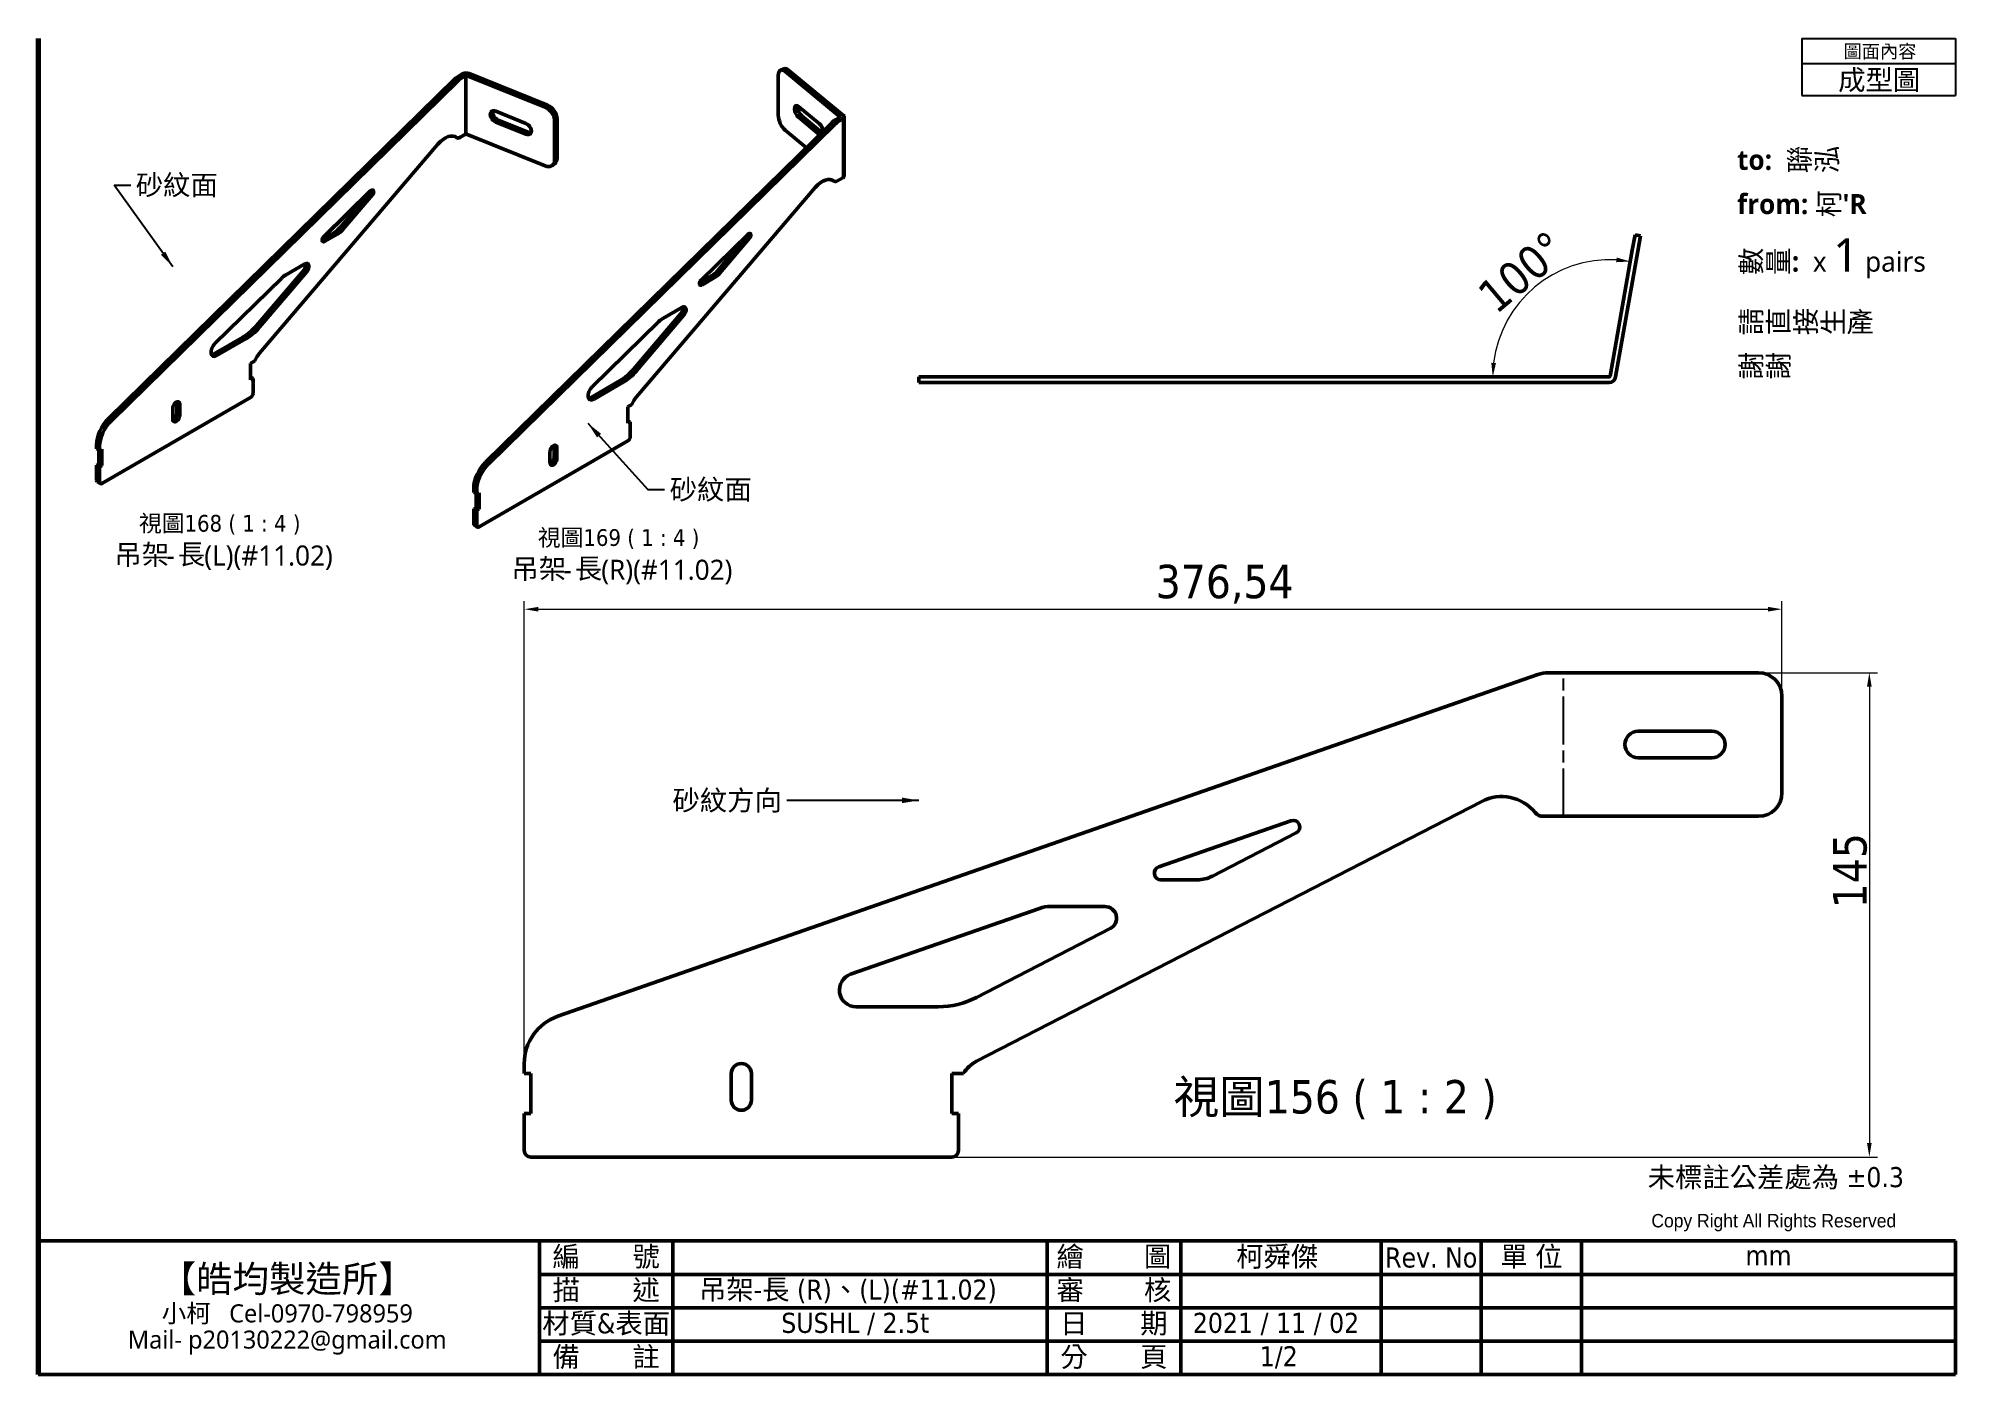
# Model space of a CAD drawing. Header units: millimetres. Extents: x 10 to 584, y 10 to 410.
import ezdxf
from ezdxf.enums import TextEntityAlignment as Align

# ---------------------------------------------------------------- set-up
doc = ezdxf.new("R2010")
doc.units = ezdxf.units.MM
doc.header["$LTSCALE"] = 2
doc.linetypes.add('CHAIN', pattern=[0.3543, 0.2362, -0.0295, 0.0591, -0.0295])
for name, color, linetype, lineweight in [('可見 (ISO)', 7, 'Continuous', 50), ('圖框 (ISO)', 7, 'Continuous', 70), ('折彎中心線 (ISO)', 7, 'CHAIN', 25), ('標註 (ISO)', 12, 'Continuous', 18), ('標題 (ISO)', 7, 'Continuous', 50), ('窄部可見 (ISO)', 7, 'Continuous', 35), ('符號 (ISO)', 7, 'Continuous', 25)]:
    doc.layers.add(name, color=color, linetype=linetype, lineweight=lineweight)
doc.styles.add('@2.0標示文字 (ISO)', font='tahoma_0.ttf')
doc.styles.add('@2.5註記文字 (ISO)', font='tahoma_0.ttf')
doc.styles.add('@3.0標示文字 (ISO)', font='tahoma_0.ttf')
doc.styles.add('文字型式111', font='Microsoft JhengHei.ttf')
doc.styles.add('文字型式117', font='segoeui_0.ttf')
doc.styles.add('標示文字 (ISO)', font='tahoma_0.ttf')
doc.styles.add('註記文字 (ISO)', font='tahoma_0.ttf')
doc.dimstyles.new('預設 (ISO)', dxfattribs={"dimscale": 2, "dimtxt": 5, "dimasz": 2.1, "dimexe": 1.2, "dimexo": 0.5, "dimgap": 0.3, "dimtad": 1, "dimrnd": 1e-08, "dimtxsty": '標示文字 (ISO)', "dimcen": 0.09, "dimdle": 3, "dimclrd": 256, "dimclre": 256, "dimclrt": 256, "dimazin": 2, "dimtfac": 1, "dimtmove": 0, "dimatfit": 3, "dimfxl": 0, "dimtolj": 1, "dimtzin": 0, "dimlwd": -1, "dimlwe": -1, "dimarcsym": 0})
doc.dimstyles.new('預設 - Method 1b (ISO)$7', dxfattribs={"dimscale": 2, "dimtxt": 3, "dimasz": 2.5, "dimexe": 3.175, "dimexo": 0, "dimgap": 0.762, "dimtad": 1, "dimtoh": 1, "dimrnd": 1e-08, "dimtxsty": '註記文字 (ISO)', "dimcen": 0.09, "dimdle": 10, "dimclrd": 256, "dimclre": 256, "dimclrt": 256, "dimazin": 2, "dimtfac": 1.166667, "dimtmove": 0, "dimatfit": 3, "dimfxl": 0, "dimtolj": 1, "dimlwd": -1, "dimlwe": -1, "dimarcsym": 0})

# ---------------------------------------------------------------- blocks, each defined once
blk = doc.blocks.new('圖框 預設圖框')
at = {"layer": '圖框 (ISO)', "flags": 128}
blk.add_lwpolyline([(5, 5), (5, 205)], dxfattribs=at)
blk = doc.blocks.new('標題欄框 KSJ-單位mm')
at = {"layer": '標題 (ISO)'}
for p, q in [((41.84, 139.37), (328.84, 139.37)), ((41.84, 130.09), (41.84, 139.37)), ((116.84, 139.37), (116.84, 119.37)), ((136.84, 139.37), (136.84, 119.37)), ((136.84, 139.37), (136.84, 119.37)), ((192.84, 139.37), (192.84, 119.37)), ((212.84, 139.37), (212.84, 119.37)), ((212.84, 139.37), (212.84, 119.37)), ((242.84, 139.37), (242.84, 119.37)), ((257.84, 139.37), (257.84, 119.37)), ((272.84, 139.37), (272.84, 119.37)), ((328.84, 133.09), (328.84, 139.37)), ((116.84, 134.37), (192.84, 134.37)), ((192.84, 134.37), (212.84, 134.37)), ((212.84, 134.37), (242.84, 134.37)), ((242.84, 134.37), (328.84, 134.37)), ((328.84, 133.09), (328.84, 119.37)), ((41.84, 119.37), (41.84, 130.09)), ((116.84, 129.37), (192.84, 129.37)), ((192.84, 129.37), (242.84, 129.37)), ((242.84, 129.37), (328.84, 129.37)), ((116.84, 124.37), (192.84, 124.37)), ((192.84, 124.37), (242.84, 124.37)), ((242.84, 124.37), (328.84, 124.37)), ((41.84, 119.37), (328.84, 119.37)), ((242.84, 119.37), (328.84, 119.37))]:
    blk.add_line(p, q, dxfattribs=at)
at = {"layer": '標題 (ISO)', "insert": (283.3, 143.41), "char_height": 2, "attachment_point": 1, "style": '註記文字 (ISO)'}
blk.add_mtext('\\f新細明體|b0|i0;\\H2.0000;Copy Right All Rights Reserved', dxfattribs=at)
at = {"layer": '標題 (ISO)', "char_height": 3, "attachment_point": 5, "style": '註記文字 (ISO)'}
for s, insert, width in [('編       號', (126.84, 136.87), 20), ('繪        圖        ', (202.84, 136.87), 20), ('Rev. No', (250.34, 136.87), 15), ('單 位 ', (265.34, 136.87), 15), ('mm', (300.84, 137.21), 56), ('描       述', (126.84, 131.87), 20), ('審        核', (202.84, 131.87), 20), ('材質&表面', (126.84, 126.87), 20), ('日       期', (202.84, 126.87), 20), ('備       註', (126.84, 121.87), 20), ('分       頁', (202.84, 121.87), 20)]:
    blk.add_mtext(s, dxfattribs=dict(at, insert=insert, width=width))
at = {"layer": '標題 (ISO)', "insert": (79.1, 129.03), "char_height": 3, "width": 74.2489, "attachment_point": 5, "line_spacing_factor": 0.871881, "style": '註記文字 (ISO)'}
blk.add_mtext('{\\fMicrosoft JhengHei|b1|i0|c136|p34;\\H1.33333x;【皓均製造所】\\P\\fMicrosoft JhengHei|b0|i0|c136|p34;\\H0.675x;小柯   \\fMicrosoft JhengHei|b0|i0|c0|p34;Cel-\\f@Microsoft JhengHei|b0|i0|c0|p34;0970-798959\\H1.40979x; \\H0.70932x;\\P\\fMicrosoft JhengHei|b0|i0|c0|p34;Mail- \\f@Microsoft JhengHei|b0|i0|c0|p34;p20130222@gmail.com\\H1.08693x; }', dxfattribs=at)
at = {"layer": '標題 (ISO)', "style": '註記文字 (ISO)'}
for tag, p in [('請輸入編號', (164.84, 136.87)), ('請輸入審核人員', (227.84, 131.87)), ('(變更序號)輸入1', (250.34, 131.87)), ('變更的日期1', (265.34, 131.87)), ('設計變更的內容1', (300.84, 131.87)), ('(變更序號)輸入2', (250.34, 126.87)), ('變更的日期2', (265.34, 126.87)), ('設計變更的內容2', (300.84, 126.87)), ('請輸入備註', (164.84, 121.87)), ('(變更序號)輸入3', (250.34, 121.87)), ('變更的日期3', (265.34, 121.87)), ('設計變更的內容3', (300.84, 121.87))]:
    blk.add_attdef(tag, text='', height=3, dxfattribs=at).set_placement(p, align=Align.MIDDLE_CENTER)
for tag, p in [('請輸入繪圖人員_001', (221.16, 135.53)), ('請輸入描述_001', (140.73, 130.6)), ('請輸入材質&表面處理_001', (153.05, 125.62)), ('請輸入日期_001', (214.66, 125.62)), ('請輸入分頁_001', (224.67, 120.62))]:
    blk.add_attdef(tag, p, '', height=3, dxfattribs=at)
blk = doc.blocks.new('表格1')
at = {"layer": '符號 (ISO)'}
for p, q in [((268.95, 205), (292, 205)), ((268.95, 205), (268.95, 201.22)), ((292, 205), (292, 201.22)), ((268.95, 201.22), (292, 201.22)), ((268.95, 201.22), (268.95, 196.44)), ((292, 201.22), (292, 196.44)), ((268.95, 196.44), (292, 196.44))]:
    blk.add_line(p, q, dxfattribs=at)
at = {"layer": '符號 (ISO)', "attachment_point": 7}
for s, insert, char_height, style in [('圖面內容', (275.21, 201.83), 2, '@2.0標示文字 (ISO)'), ('成型圖', (274.42, 196.92), 3, '@3.0標示文字 (ISO)')]:
    blk.add_mtext(s, dxfattribs=dict(at, insert=insert, char_height=char_height, style=style))
blk = doc.blocks.new('*D11')
at = {"layer": 'Defpoints', "color": 0}
for p in [(487.19, 346.55), (466.61, 340.87), (475.83, 308.65), (480.51, 308.65)]:
    blk.add_point(p, dxfattribs=at)
at = {"layer": '標註 (ISO)'}
blk.add_arc((480.51, 308.65), 35.09, 86.86251, 173.13749, dxfattribs=at)
for points in [[(482.51, 344.38), (482.35, 342.99), (486.6, 343.21)], [(446.38, 312.8), (444.98, 312.89), (445.42, 308.65)]]:
    blk.add_solid(points, dxfattribs=at)
at = {"layer": '標註 (ISO)', "insert": (450.88, 343.96), "char_height": 10, "attachment_point": 2, "rotation": 40, "style": '標示文字 (ISO)'}
blk.add_mtext('\\A1;100°', dxfattribs=at)
blk = doc.blocks.new('*D12')
at = {"layer": 'Defpoints', "color": 0}
for p in [(532, 239.12), (532, 213.12), (155.46, 103.12)]:
    blk.add_point(p, dxfattribs=at)
at = {"layer": '標註 (ISO)'}
for p, q in [((155.46, 104.12), (155.46, 241.52)), ((532, 214.12), (532, 241.52)), ((159.66, 239.12), (527.8, 239.12))]:
    blk.add_line(p, q, dxfattribs=at)
for points in [[(159.66, 239.82), (159.66, 238.42), (155.46, 239.12)], [(527.8, 239.82), (527.8, 238.42), (532, 239.12)]]:
    blk.add_solid(points, dxfattribs=at)
at = {"layer": '標註 (ISO)', "insert": (365.15, 252.42), "char_height": 10, "attachment_point": 2, "style": '標示文字 (ISO)'}
blk.add_mtext('\\A1;376,54', dxfattribs=at)
blk = doc.blocks.new('*D13')
at = {"layer": 'Defpoints', "color": 0}
for p in [(525, 220.12), (283.46, 75.12), (558.16, 75.12)]:
    blk.add_point(p, dxfattribs=at)
at = {"layer": '標註 (ISO)'}
for p, q in [((526, 220.12), (560.56, 220.12)), ((558.16, 215.92), (558.16, 79.32)), ((284.46, 75.12), (560.56, 75.12))]:
    blk.add_line(p, q, dxfattribs=at)
for points in [[(557.46, 215.92), (558.86, 215.92), (558.16, 220.12)], [(557.46, 79.32), (558.86, 79.32), (558.16, 75.12)]]:
    blk.add_solid(points, dxfattribs=at)
at = {"layer": '標註 (ISO)', "insert": (547.32, 160.84), "char_height": 10, "attachment_point": 2, "rotation": 90, "style": '標示文字 (ISO)'}
blk.add_mtext('\\A1;145', dxfattribs=at)

msp = doc.modelspace()

# ---------------------------------------------------------------- linework, layer by layer
at = {"layer": '可見 (ISO)'}
for p, q in [((134.689, 397.79), (30.978, 296.157)), ((135.573, 397.28), (31.862, 295.647)), ((137.022, 399.365), (135.853, 398.69)), ((137.906, 398.855), (136.737, 398.18)), ((161.696, 389.383), (138.227, 398.871)), ((162.413, 389.974), (138.944, 399.462)), ((231.533, 387.048), (231.533, 398.887)), ((232.229, 400.476), (233.253, 400.89)), ((233.541, 400.089), (249.974, 386.539)), ((234.565, 400.503), (250.998, 386.953)), ((247.613, 384.78), (143.902, 283.147)), ((146.951, 388.199), (155.962, 384.557)), ((155.962, 381.291), (146.951, 384.933)), ((156.679, 381.882), (147.668, 385.524)), ((164.563, 373.527), (164.563, 385.366)), ((165.28, 374.118), (165.28, 385.957)), ((243.865, 384.432), (237.556, 389.634)), ((237.556, 386.368), (243.865, 381.166)), ((238.58, 386.782), (244.595, 381.822)), ((249.946, 386.354), (248.777, 385.679)), ((250.83, 385.844), (249.661, 385.169)), ((251.27, 368.902), (251.27, 386.456)), ((134.608, 380.655), (135.389, 380.205)), ((136.139, 380.279), (137.906, 381.3)), ((138.227, 381.316), (161.696, 371.828)), ((248.497, 384.269), (144.786, 282.637)), ((239.939, 377.259), (233.541, 382.535)), ((76.185, 315.732), (129.647, 378.355)), ((164.64, 372.577), (163.923, 371.986)), ((247.532, 367.645), (248.312, 367.194)), ((249.062, 367.269), (250.83, 368.289)), ((95.469, 350.629), (109.455, 364.335)), ((109.127, 363.669), (100.257, 353.279)), ((110.011, 363.159), (101.141, 352.769)), ((189.109, 302.722), (242.571, 365.344)), ((98.639, 351.893), (95.017, 349.802)), ((99.523, 351.383), (95.702, 349.176)), ((208.393, 337.619), (222.378, 351.324)), ((222.051, 350.659), (213.181, 340.268)), ((222.935, 350.148), (214.064, 339.758)), ((487.194, 346.547), (488.005, 351.143)), ((488.005, 351.143), (489.646, 350.854)), ((488.836, 346.258), (489.646, 350.854)), ((487.194, 346.547), (480.561, 308.927)), ((488.836, 346.258), (482.202, 308.637)), ((89.453, 340.624), (75.282, 324.024)), ((90.336, 340.113), (76.166, 323.514)), ((84.013, 339.162), (89.77, 342.486)), ((211.563, 338.882), (207.941, 336.791)), ((62.851, 318.665), (82.849, 338.262)), ((212.447, 338.372), (208.626, 336.166)), ((202.376, 327.613), (188.205, 311.014)), ((196.937, 326.151), (202.694, 329.475)), ((175.775, 305.655), (195.773, 325.252)), ((203.26, 327.103), (189.089, 310.504)), ((71.238, 320.56), (62.549, 315.543)), ((72.122, 320.049), (63.433, 315.033)), ((73.56, 312.714), (74.785, 313.422)), ((73.56, 307.815), (73.56, 312.714)), ((74.267, 308.223), (73.56, 308.632)), ((74.267, 308.223), (73.56, 307.815)), ((74.267, 303.733), (74.267, 308.223)), ((184.162, 307.549), (175.473, 302.533)), ((185.046, 307.039), (176.357, 302.022)), ((273.566, 308.651), (280.273, 308.651)), ((273.566, 308.651), (273.566, 306.984)), ((273.566, 306.984), (280.273, 306.984)), ((475.833, 308.651), (280.273, 308.651)), ((475.833, 306.984), (280.273, 306.984)), ((475.833, 308.651), (478.028, 308.651)), ((475.833, 306.984), (478.028, 306.984)), ((480.232, 308.651), (478.028, 308.651)), ((480.232, 306.984), (478.028, 306.984)), ((29.012, 276.788), (73.56, 302.508)), ((50.225, 295.976), (50.225, 299.242)), ((51.463, 300.977), (51.463, 297.711)), ((52.346, 300.467), (52.346, 297.201)), ((186.483, 299.704), (187.709, 300.411)), ((186.483, 294.805), (186.483, 299.704)), ((186.483, 295.621), (187.191, 295.213)), ((187.191, 295.213), (186.483, 294.805)), ((187.191, 290.722), (187.191, 295.213)), ((27.421, 288.321), (27.421, 287.097)), ((28.305, 286.586), (27.421, 287.097)), ((28.305, 287.811), (28.305, 286.586)), ((141.936, 263.778), (186.483, 289.497)), ((164.386, 287.967), (164.386, 284.701)), ((165.27, 287.456), (165.27, 284.19)), ((28.128, 282.606), (27.421, 282.198)), ((28.305, 281.687), (27.421, 282.198)), ((27.421, 282.198), (27.421, 277.707)), ((28.128, 286.688), (28.128, 282.606)), ((29.012, 282.096), (28.128, 282.606)), ((28.305, 286.586), (29.012, 286.995)), ((29.012, 282.096), (28.305, 281.687)), ((28.305, 281.687), (28.305, 277.197)), ((29.012, 286.995), (29.012, 282.096)), ((163.149, 282.966), (163.149, 286.231)), ((27.628, 277.249), (28.512, 276.739)), ((140.345, 275.311), (140.345, 274.086)), ((140.345, 274.086), (141.229, 273.576)), ((141.052, 273.678), (141.052, 269.595)), ((141.229, 274.801), (141.229, 273.576)), ((141.229, 273.576), (141.936, 273.984)), ((141.936, 273.984), (141.936, 269.085)), ((141.052, 269.595), (140.345, 269.187)), ((140.345, 269.187), (140.345, 264.696)), ((140.345, 269.187), (141.229, 268.677)), ((140.552, 264.239), (141.436, 263.728)), ((141.052, 269.595), (141.936, 269.085)), ((141.936, 269.085), (141.229, 268.677)), ((141.229, 268.677), (141.229, 264.186)), ((458.864, 219.567), (165.525, 117.288)), ((524.999, 220.124), (462.157, 220.124)), ((531.999, 184.124), (531.999, 213.124)), ((488.999, 202.624), (510.999, 202.624)), ((510.999, 194.624), (488.999, 194.624)), ((290.889, 103.804), (442.102, 181.591)), ((345.433, 162.013), (384.99, 175.805)), ((460.463, 177.124), (524.999, 177.124)), ((386.563, 172.138), (361.474, 159.232)), ((356.9, 158.124), (346.091, 158.124)), ((253.176, 129.845), (309.737, 149.567)), ((313.029, 150.124), (329.314, 150.124)), ((330.915, 143.512), (290.834, 122.893)), ((279.398, 120.124), (254.822, 120.124)), ((155.463, 103.124), (155.463, 100.124)), ((155.463, 100.124), (157.463, 100.124)), ((157.463, 100.124), (157.463, 88.124)), ((217.463, 92.124), (217.463, 100.124)), ((223.463, 100.124), (223.463, 92.124)), ((283.463, 88.124), (283.463, 100.124)), ((283.463, 100.124), (286.929, 100.124)), ((157.463, 88.124), (155.463, 88.124)), ((155.463, 88.124), (155.463, 77.124)), ((285.463, 88.124), (283.463, 88.124)), ((285.463, 77.124), (285.463, 88.124)), ((157.463, 75.124), (283.463, 75.124))]:
    msp.add_line(p, q, dxfattribs=at)
for centre, radius, start, end in [((480.232, 308.984), 0.333, 270, 350), ((480.232, 308.984), 2, 270, 350), ((462.157, 210.124), 10, 90, 109.222142), ((524.999, 213.124), 7, 0, 90), ((488.999, 198.624), 4, 90, 270), ((510.999, 198.624), 4, 270, 90), ((524.999, 184.124), 7, 270, 0), ((448.049, 170.031), 13, 39.111962, 117.222142), ((460.463, 180.124), 3, 219.111962, 270), ((385.648, 173.917), 2, 297.222142, 109.222142), ((346.091, 160.124), 2, 109.222142, 270), ((356.9, 168.124), 10, 270, 297.222142), ((313.029, 140.124), 10, 90, 109.222142), ((329.314, 146.624), 3.5, 297.222142, 90), ((254.822, 125.124), 5, 109.222142, 270), ((279.398, 145.124), 25, 270, 297.222142), ((170.463, 103.124), 15, 109.222142, 180), ((295.463, 94.912), 10, 117.222142, 148.583742), ((220.463, 100.124), 3, 0, 180), ((220.463, 92.124), 3, 180, 0), ((157.463, 77.124), 2, 180, 270), ((283.463, 77.124), 2, 270, 0)]:
    msp.add_arc(centre, radius, start, end, dxfattribs=at)
for centre, major_axis, ratio, start_param, end_param in [((135.853, 394.607), (-2.5, -4.33), 0.5773503, 3.9269908, 4.2624805), ((136.737, 394.097), (-2.5, -4.33), 0.5773503, 3.9269908, 4.2624805), ((138.083, 398.753), (-1.5, 0), 0.5773503, 4.1015237, 5.4977871), ((138.083, 398.753), (-0.25, 0), 0.5773503, 4.1015237, 5.4977871), ((233.541, 397.232), (-1.312, 3.245), 0.4683232, 5.5710674, 7.1418637), ((234.565, 397.646), (-1.312, 3.245), 0.4683232, 5.5710674, 6.2831853), ((146.951, 386.566), (-1.272, 1.543), 0.6688348, 5.3938976, 8.5354903), ((147.668, 387.157), (-1.272, 1.543), 0.6688348, 0.3547375, 2.2523049), ((161.696, 386.525), (-2.227, 2.7), 0.6688348, 3.8231013, 5.3938976), ((162.413, 387.116), (-2.227, 2.7), 0.6688348, 3.8231013, 5.3938976), ((233.541, 385.392), (-1.312, 3.245), 0.4683232, 0.8586784, 2.4294747), ((237.556, 388.001), (-0.75, 1.854), 0.4683232, 5.5710674, 8.71266), ((238.58, 388.415), (0.75, -1.854), 0.4683232, 3.7721252, 5.5710674), ((248.777, 381.597), (-2.5, -4.33), 0.5773503, 3.9269908, 4.2624805), ((249.661, 381.087), (-2.5, -4.33), 0.5773503, 3.9269908, 4.2624805), ((249.77, 386.456), (0.25, 0), 0.5773503, 5.4977871, 6.8940505), ((249.77, 386.456), (1.5, 0), 0.5773503, 5.4977871, 6.8940505), ((131.749, 374.849), (3.25, 5.629), 0.5773503, 6.1804197, 7.5436995), ((136.139, 381.504), (-0.75, -1.299), 0.5773503, 6.1804197, 7.0685835), ((138.083, 381.198), (0.25, 0), 0.5773503, 0.9599311, 2.3561945), ((155.962, 382.924), (1.272, -1.543), 0.6688348, 5.3938976, 8.5354903), ((156.679, 383.515), (1.272, -1.543), 0.6688348, 5.3938976, 5.9284478), ((243.865, 382.799), (-0.75, 1.854), 0.4683232, 4.2062621, 5.5710674), ((243.865, 382.799), (0.75, -1.854), 0.4683232, 5.5710674, 5.6000371), ((161.696, 374.686), (2.227, -2.7), 0.6688348, 5.3938976, 6.9646939), ((162.413, 375.277), (2.227, -2.7), 0.6688348, 0, 0.6815086), ((244.673, 361.839), (3.25, 5.629), 0.5773503, 6.1804197, 7.5436995), ((249.77, 368.902), (1.5, 0), 0.5773503, 5.4977871, 6.2831853), ((108.804, 364.208), (-0.5, -0.866), 0.5773503, 1.2605142, 2.0574913), ((109.687, 363.698), (0.5, 0.866), 0.5773503, 4.4021068, 7.4040731), ((249.062, 368.494), (-0.75, -1.299), 0.5773503, 6.1804197, 7.0685835), ((95.702, 349.993), (-0.5, -0.866), 0.5773503, 4.2624805, 7.0685835), ((98.639, 355.975), (-2.5, -4.33), 0.5773503, 0.7853982, 1.2605142), ((99.523, 355.465), (-2.5, -4.33), 0.5773503, 0.7853982, 1.2605142), ((221.727, 351.198), (-0.5, -0.866), 0.5773503, 1.2605142, 2.0574913), ((222.611, 350.688), (0.5, 0.866), 0.5773503, 4.4021068, 7.4040731), ((84.013, 335.079), (2.5, 4.33), 0.5773503, 0.7853982, 1.1208878), ((88.887, 341.567), (-0.875, -1.516), 0.5773503, 1.2605142, 2.6121223), ((89.77, 341.057), (0.875, 1.516), 0.5773503, 4.4021068, 7.0685835), ((211.563, 342.965), (-2.5, -4.33), 0.5773503, 0.7853982, 1.2605142), ((212.447, 342.455), (-2.5, -4.33), 0.5773503, 0.7853982, 1.2605142), ((208.626, 336.982), (-0.5, -0.866), 0.5773503, 4.2624805, 7.0685835), ((201.81, 328.557), (-0.875, -1.516), 0.5773503, 1.2605142, 2.6121223), ((202.694, 328.047), (0.875, 1.516), 0.5773503, 4.4021068, 7.0685835), ((71.238, 330.766), (-6.25, -10.825), 0.5773503, 0.7853982, 1.2605142), ((72.122, 330.255), (-6.25, -10.825), 0.5773503, 0.7853982, 1.2605142), ((196.937, 322.069), (2.5, 4.33), 0.5773503, 0.7853982, 1.1208878), ((63.433, 317.074), (-1.25, -2.165), 0.5773503, 4.2624805, 7.0685835), ((77.802, 313.036), (2.5, 4.33), 0.5773503, 1.2605142, 1.8078774), ((62.549, 317.584), (-1.25, -2.165), 0.5773503, 0.3613671, 0.7853982), ((184.162, 317.755), (-6.25, -10.825), 0.5773503, 0.7853982, 1.2605142), ((185.046, 317.245), (-6.25, -10.825), 0.5773503, 0.7853982, 1.2605142), ((176.357, 304.063), (-1.25, -2.165), 0.5773503, 4.2624805, 7.0685835), ((51.286, 299.854), (0.75, 1.299), 0.5773503, 5.4977871, 8.6393798), ((50.402, 300.365), (-0.75, -1.299), 0.5773503, 2.3561945, 2.5114554), ((73.56, 303.324), (0.5, 0.866), 0.5773503, 3.9269908, 5.4977871), ((175.473, 304.574), (-1.25, -2.165), 0.5773503, 0.3613671, 0.7853982), ((190.726, 300.025), (2.5, 4.33), 0.5773503, 1.2605142, 1.8078774), ((32.724, 291.383), (-3.75, -6.495), 0.5773503, 4.2624805, 5.4977871), ((33.608, 290.873), (-3.75, -6.495), 0.5773503, 4.2624805, 5.4977871), ((51.286, 296.588), (-0.75, -1.299), 0.5773503, 5.4977871, 8.6393798), ((50.402, 297.099), (-0.75, -1.299), 0.5773503, 0.6301372, 2.3561945), ((164.21, 286.844), (0.75, 1.299), 0.5773503, 5.4977871, 8.6393798), ((163.326, 287.354), (-0.75, -1.299), 0.5773503, 2.3561945, 2.5114554), ((186.483, 290.314), (0.5, 0.866), 0.5773503, 3.9269908, 5.4977871), ((145.648, 278.373), (-3.75, -6.495), 0.5773503, 4.2624805, 5.4977871), ((146.532, 277.862), (-3.75, -6.495), 0.5773503, 4.2624805, 5.4977871), ((164.21, 283.578), (-0.75, -1.299), 0.5773503, 5.4977871, 8.6393798), ((163.326, 284.088), (-0.75, -1.299), 0.5773503, 0.6301372, 2.3561945), ((28.128, 278.115), (-0.5, -0.866), 0.5773503, 5.4977871, 6.2831853), ((29.012, 277.605), (-0.5, -0.866), 0.5773503, 5.4977871, 7.0685835), ((141.052, 265.105), (-0.5, -0.866), 0.5773503, 5.4977871, 6.2831853), ((141.936, 264.594), (-0.5, -0.866), 0.5773503, 5.4977871, 7.0685835)]:
    msp.add_ellipse(centre, major_axis=major_axis, ratio=ratio, start_param=start_param, end_param=end_param, dxfattribs=at)
at = {"layer": '折彎中心線 (ISO)', "ltscale": 30.341518}
msp.add_line((466.58, 177.124), (466.58, 220.124), dxfattribs=at)
at = {"layer": '窄部可見 (ISO)'}
for p, q in [((135.573, 397.28), (134.689, 397.79)), ((136.737, 398.18), (135.853, 398.69)), ((137.906, 381.3), (137.906, 398.855)), ((138.227, 381.316), (138.227, 398.871)), ((233.541, 400.089), (234.565, 400.503)), ((146.951, 384.933), (147.668, 385.524)), ((161.696, 389.383), (162.413, 389.974)), ((164.563, 385.366), (165.28, 385.957)), ((237.556, 386.368), (238.58, 386.782)), ((247.613, 384.78), (248.497, 384.269)), ((248.777, 385.679), (249.661, 385.169)), ((249.974, 386.374), (249.974, 386.539)), ((250.83, 385.844), (250.83, 368.289)), ((135.316, 380.256), (134.649, 380.641)), ((155.962, 381.291), (156.679, 381.882)), ((243.865, 381.166), (243.968, 381.208)), ((164.563, 373.527), (165.28, 374.118)), ((247.573, 367.631), (248.239, 367.246)), ((110.011, 363.159), (109.127, 363.669)), ((99.523, 351.383), (98.639, 351.893)), ((101.141, 352.769), (100.257, 353.279)), ((222.051, 350.659), (222.935, 350.148)), ((95.702, 349.176), (94.995, 349.585)), ((90.336, 340.113), (89.453, 340.624)), ((211.563, 338.882), (212.447, 338.372)), ((213.181, 340.268), (214.064, 339.758)), ((207.919, 336.574), (208.626, 336.166)), ((202.376, 327.613), (203.26, 327.103)), ((76.166, 323.514), (75.282, 324.024)), ((72.122, 320.049), (71.238, 320.56)), ((63.433, 315.033), (62.549, 315.543)), ((188.205, 311.014), (189.089, 310.504)), ((184.162, 307.549), (185.046, 307.039)), ((52.346, 300.467), (51.463, 300.977)), ((175.473, 302.533), (176.357, 302.022)), ((31.862, 295.647), (30.978, 296.157)), ((52.346, 297.201), (51.463, 297.711)), ((28.305, 287.811), (27.421, 288.321)), ((164.386, 287.967), (165.27, 287.456)), ((143.902, 283.147), (144.786, 282.637)), ((164.386, 284.701), (165.27, 284.19)), ((28.305, 277.197), (27.421, 277.707)), ((140.345, 275.311), (141.229, 274.801)), ((140.345, 264.696), (141.229, 264.186))]:
    msp.add_line(p, q, dxfattribs=at)

# ---------------------------------------------------------------- block references
at = {"xscale": 2, "yscale": 2, "zscale": 2}
for name in ['圖框 預設圖框', '表格1']:
    msp.add_blockref(name, (0, 0), dxfattribs=at)
msp.add_blockref('標題欄框 KSJ-單位mm', (-73.689, -228.731), dxfattribs=at).add_auto_attribs({'請輸入描述_001': '吊架-長 (R)、(L)(#11.02)', '請輸入材質&表面處理_001': 'SUSHL / 2.5t', '請輸入繪圖人員_001': '柯舜傑', '請輸入日期_001': '2021 / 11 / 02', '請輸入分頁_001': '1/2'})

# ---------------------------------------------------------------- texts
at = {"layer": '符號 (ISO)', "insert": (518.585, 376.623), "char_height": 6, "width": 65.40383, "attachment_point": 1, "line_spacing_factor": 1.322685, "style": '註記文字 (ISO)'}
msp.add_mtext("{\\f@Malgun Gothic|b1|i0|c0|p34;\\H1x;to:  \\f@Malgun Gothic|b0|i0|c136|p34;聯泓\\f@Malgun Gothic|b1|i0|c0|p34;\\Pfrom: \\f@Malgun Gothic|b0|i0|c136|p34;柯\\f@Malgun Gothic|b1|i0|c0|p34;'R\\P\\f@Malgun Gothic|b0|i0|c136|p34;數量\\f@Malgun Gothic|b1|i0|c0|p34;: \\f@Malgun Gothic|b0|i0|c0|p34; x \\H1.66667x;1\\H0.6x; pairs\\f@Malgun Gothic|b1|i0|c0|p34;\\P\\f@Malgun Gothic|b0|i0|c136|p34;請直接生\\fPMingLiU|b0|i0|c136|p18;產\\f@Malgun Gothic|b1|i0|c0|p34;\\P\\f@Malgun Gothic|b0|i0|c136|p34;謝謝}", dxfattribs=at)
at = {"layer": '符號 (ISO)', "char_height": 6, "style": '註記文字 (ISO)'}
for s, insert, width, attachment_point in [('\\f微軟正黑體|b0|i0;\\H6.0000;砂紋面', (39.177, 369.102), 23.79399, 1), ('\\f微軟正黑體|b0|i0;\\H6.0000;砂紋面', (199.029, 277.964), 23.79399, 1), ('\\f微軟正黑體|b0|i0;\\H6.0000;砂紋方向', (232.599, 184.901), 31.72533, 3), ('未標註公差處為 ±0.3', (491.796, 72.125), 111.61558, 1)]:
    msp.add_mtext(s, dxfattribs=dict(at, insert=insert, width=width, attachment_point=attachment_point))
at = {"layer": '符號 (ISO)', "attachment_point": 7}
for s, insert, char_height, style in [('視圖168 ( 1 : 4 )', (40.116, 261.437), 5, '@2.5註記文字 (ISO)'), ('吊架', (32.763, 251.796), 6, '文字型式111'), ('長', (51.733, 251.894), 6, '文字型式111'), ('視圖169 ( 1 : 4 )', (159.53, 257.171), 5, '@2.5註記文字 (ISO)'), ('-', (48.304, 252.234), 6, '文字型式117'), ('(L)(#11.02)', (59.65, 250.87), 6, '文字型式117'), ('吊架', (151.632, 247.53), 6, '文字型式111'), ('長', (170.602, 247.628), 6, '文字型式111'), ('(R)(#11.02)', (178.519, 246.604), 6, '文字型式117'), ('-', (167.174, 247.968), 6, '文字型式117'), ('視圖156 ( 1 : 2 )', (349.876, 86.375), 10, '標示文字 (ISO)')]:
    msp.add_mtext(s, dxfattribs=dict(at, insert=insert, char_height=char_height, style=style))

# ---------------------------------------------------------------- dimensions: what is measured, and where the dimension line sits
at = {"layer": '標註 (ISO)'}
dim = msp.add_angular_dim_3p(base=(466.615, 340.869), center=(480.512, 308.651), p1=(487.194, 346.547), p2=(475.833, 308.651), dimstyle='預設 (ISO)', override={"dimgap": 0.3, "dimse1": 1, "dimse2": 1, "dimadec": 2, "dimtol": 0, "dimlim": 0, "dimtp": 0, "dimtm": 0, "dimtdec": 2}, dxfattribs=at)
dim.commit()
dim.dimension.update_dxf_attribs({"geometry": '*D11', "text_midpoint": (457.958, 335.529), "dimtype": 165})
for base, p1, p2, angle, picture, middle in [((531.999, 239.124), (155.463, 103.124), (531.999, 213.124), 180, '*D12', (365.151, 239.124)), ((558.157, 75.124), (524.999, 220.124), (283.463, 75.124), 90, '*D13', (558.157, 160.839))]:
    dim = msp.add_linear_dim(base=base, p1=p1, p2=p2, angle=angle, dimstyle='預設 (ISO)', override={"dimgap": 0.3, "dimdec": 2, "dimtol": 0, "dimlim": 0, "dimtp": 0, "dimtm": 0, "dimtdec": 2, "dimtofl": 0, "dimatfit": 1}, dxfattribs=at)
    dim.commit()
    dim.dimension.update_dxf_attribs({"geometry": picture, "text_midpoint": middle, "dimtype": 160})

# ---------------------------------------------------------------- leaders
at = {"layer": '符號 (ISO)', "annotation_type": 0, "has_hookline": 1}
for points, hookline_direction, text_width in [([(50.275, 341.62), (32.653, 366.102), (37.653, 366.102)], 0, 22.799), ([(174.5, 294.789), (192.505, 274.964), (197.505, 274.964)], 0, 22.799), ([(273.585, 181.901), (234.123, 181.901)], 1, 30.383)]:
    msp.add_leader(points, dimstyle='預設 - Method 1b (ISO)$7', override={"dimtad": 0}, dxfattribs=dict(at, hookline_direction=hookline_direction, text_width=text_width))

doc.saveas('drawing.dxf')
